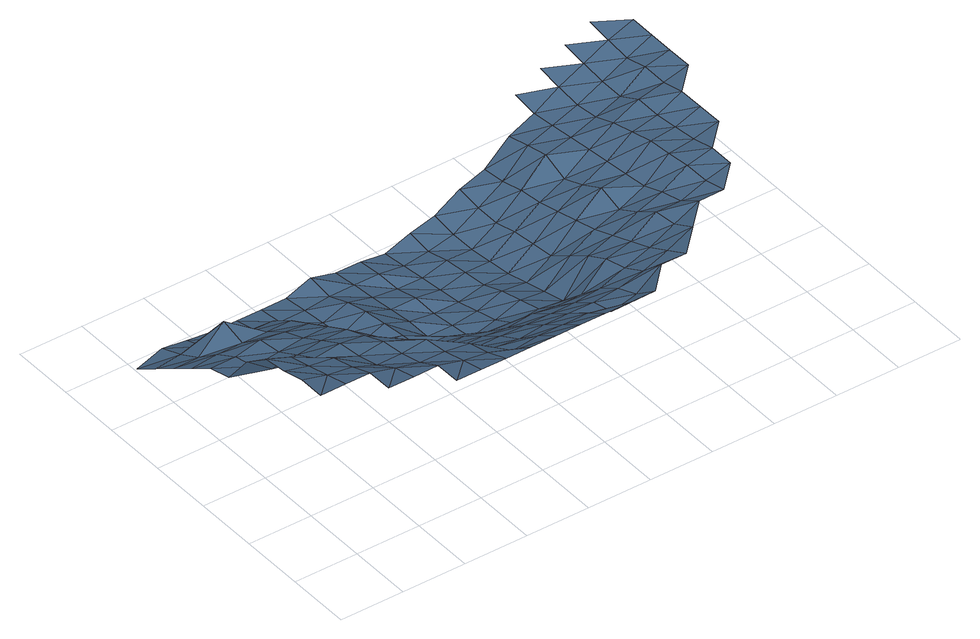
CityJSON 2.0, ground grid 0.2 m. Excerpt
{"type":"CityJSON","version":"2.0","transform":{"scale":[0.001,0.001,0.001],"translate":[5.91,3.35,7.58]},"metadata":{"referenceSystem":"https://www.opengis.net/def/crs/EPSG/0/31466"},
"CityObjects":{
"waterbody1":{"type":"WaterBody","attributes":{"description":"Lake of the Karlsruhe Institute of Technology","name":"Lake KIT","class":"1060","LandElementProperties.state":"existing","LandElementProperties.material":"water"},"geometry":[{"type":"MultiSurface","lod":"3","boundaries":[[[0,1,2]],[[1,3,2]],[[1,0,4]],[[5,6,3]],[[7,8,6]],[[3,1,5]],[[9,1,4]],[[10,11,8]],[[6,5,7]],[[12,5,1]],[[13,14,11]],[[8,7,10]],[[15,7,5]],[[1,9,12]],[[16,17,14]],[[18,19,9]],[[11,10,13]],[[20,10,7]],[[5,12,15]],[[19,12,9]],[[21,22,17]],[[14,13,16]],[[19,18,23]],[[24,13,10]],[[7,15,20]],[[25,15,12]],[[26,27,22]],[[17,16,21]],[[28,16,13]],[[10,20,24]],[[29,20,15]],[[12,19,25]],[[30,19,23]],[[31,32,27]],[[22,21,26]],[[33,21,16]],[[13,24,28]],[[34,24,20]],[[15,25,29]],[[35,25,19]],[[27,26,31]],[[36,26,21]],[[16,28,33]],[[37,28,24]],[[20,29,34]],[[38,29,25]],[[19,30,35]],[[32,31,39]],[[40,31,26]],[[21,33,36]],[[41,33,28]],[[42,43,30]],[[24,34,37]],[[44,34,29]],[[25,35,38]],[[43,35,30]],[[45,39,31]],[[26,36,40]],[[46,36,33]],[[28,37,41]],[[43,42,47]],[[48,37,34]],[[29,38,44]],[[49,38,35]],[[31,40,45]],[[50,40,36]],[[33,41,46]],[[51,41,37]],[[34,44,48]],[[52,44,38]],[[35,43,49]],[[39,45,53]],[[54,43,47]],[[55,45,40]],[[36,46,50]],[[56,46,41]],[[37,48,51]],[[57,48,44]],[[38,49,52]],[[58,49,43]],[[59,53,45]],[[40,50,55]],[[60,50,46]],[[41,51,56]],[[61,51,48]],[[44,52,57]],[[62,52,49]],[[43,54,58]],[[45,55,59]],[[63,55,50]],[[46,56,60]],[[64,56,51]],[[48,57,61]],[[65,57,52]],[[49,58,62]],[[53,59,66]],[[67,58,54]],[[68,59,55]],[[50,60,63]],[[69,60,56]],[[51,61,64]],[[70,61,57]],[[52,62,65]],[[71,62,58]],[[72,66,59]],[[55,63,68]],[[73,63,60]],[[56,64,69]],[[74,64,61]],[[57,65,70]],[[75,65,62]],[[58,67,71]],[[59,68,72]],[[76,68,63]],[[60,69,73]],[[77,69,64]],[[61,70,74]],[[78,70,65]],[[62,71,75]],[[66,72,79]],[[80,72,68]],[[63,73,76]],[[81,73,69]],[[64,74,77]],[[82,74,70]],[[71,67,83]],[[65,75,78]],[[84,75,71]],[[85,79,72]],[[68,76,80]],[[86,76,73]],[[69,77,81]],[[87,77,74]],[[70,78,82]],[[88,78,75]],[[71,83,84]],[[72,80,85]],[[89,80,76]],[[73,81,86]],[[90,81,77]],[[74,82,87]],[[91,82,78]],[[75,84,88]],[[79,85,92]],[[93,84,83]],[[94,85,80]],[[76,86,89]],[[95,86,81]],[[77,87,90]],[[96,87,82]],[[78,88,91]],[[97,88,84]],[[98,92,85]],[[80,89,94]],[[99,89,86]],[[81,90,95]],[[100,90,87]],[[82,91,96]],[[101,91,88]],[[84,93,97]],[[85,94,98]],[[102,94,89]],[[86,95,99]],[[103,95,90]],[[87,96,100]],[[104,96,91]],[[88,97,101]],[[92,98,105]],[[106,97,93]],[[107,98,94]],[[89,99,102]],[[108,99,95]],[[90,100,103]],[[109,100,96]],[[91,101,104]],[[110,101,97]],[[111,105,98]],[[94,102,107]],[[112,102,99]],[[95,103,108]],[[113,103,100]],[[96,104,109]],[[114,104,101]],[[97,106,110]],[[98,107,111]],[[115,107,102]],[[99,108,112]],[[116,108,103]],[[100,109,113]],[[117,109,104]],[[101,110,114]],[[105,111,118]],[[119,110,106]],[[120,111,107]],[[102,112,115]],[[121,112,108]],[[103,113,116]],[[122,113,109]],[[104,114,117]],[[123,114,110]],[[124,118,111]],[[107,115,120]],[[125,115,112]],[[108,116,121]],[[126,116,113]],[[109,117,122]],[[127,117,114]],[[110,119,123]],[[111,120,124]],[[128,120,115]],[[112,121,125]],[[129,121,116]],[[113,122,126]],[[130,122,117]],[[114,123,127]],[[118,124,131]],[[132,123,119]],[[133,124,120]],[[115,125,128]],[[134,125,121]],[[116,126,129]],[[135,126,122]],[[117,127,130]],[[136,127,123]],[[137,131,124]],[[120,128,133]],[[138,128,125]],[[121,129,134]],[[139,129,126]],[[122,130,135]],[[140,130,127]],[[123,132,136]],[[124,133,137]],[[141,133,128]],[[125,134,138]],[[142,134,129]],[[126,135,139]],[[143,135,130]],[[127,136,140]],[[131,137,144]],[[145,137,133]],[[128,138,141]],[[146,136,132]],[[147,138,134]],[[129,139,142]],[[148,139,135]],[[130,140,143]],[[146,140,136]],[[149,144,137]],[[133,141,145]],[[150,141,138]],[[134,142,147]],[[151,142,139]],[[135,143,148]],[[152,143,140]],[[137,145,149]],[[153,145,141]],[[138,147,150]],[[154,147,142]],[[139,148,151]],[[155,148,143]],[[140,146,152]],[[144,149,156]],[[157,149,145]],[[141,150,153]],[[158,150,147]],[[142,151,154]],[[159,151,148]],[[143,152,155]],[[160,152,146]],[[161,156,149]],[[145,153,157]],[[162,153,150]],[[147,154,158]],[[163,154,151]],[[148,155,159]],[[164,155,152]],[[149,157,161]],[[165,157,153]],[[150,158,162]],[[166,158,154]],[[151,159,163]],[[167,159,155]],[[152,160,164]],[[156,161,168]],[[169,161,157]],[[153,162,165]],[[170,162,158]],[[154,163,166]],[[171,163,159]],[[155,164,167]],[[172,168,161]],[[157,165,169]],[[173,164,160]],[[174,165,162]],[[158,166,170]],[[175,166,163]],[[159,167,171]],[[173,167,164]],[[161,169,172]],[[176,169,165]],[[162,170,174]],[[177,170,166]],[[163,171,175]],[[178,171,167]],[[168,172,179]],[[180,172,169]],[[165,174,176]],[[181,174,170]],[[166,175,177]],[[182,175,171]],[[167,173,178]],[[183,179,172]],[[169,176,180]],[[184,176,174]],[[170,177,181]],[[185,177,175]],[[171,178,182]],[[172,180,183]],[[186,178,173]],[[187,180,176]],[[174,181,184]],[[188,181,177]],[[175,182,185]],[[186,182,178]],[[179,183,189]],[[190,183,180]],[[176,184,187]],[[191,184,181]],[[177,185,188]],[[192,185,182]],[[193,189,183]],[[180,187,190]],[[194,187,184]],[[181,188,191]],[[195,188,185]],[[182,186,192]],[[183,190,193]],[[196,190,187]],[[184,191,194]],[[197,191,188]],[[185,192,195]],[[189,193,198]],[[199,193,190]],[[187,194,196]],[[200,194,191]],[[192,186,201]],[[188,195,197]],[[202,195,192]],[[203,198,193]],[[190,196,199]],[[204,196,194]],[[191,197,200]],[[205,197,195]],[[192,201,202]],[[193,199,203]],[[206,199,196]],[[194,200,204]],[[207,200,197]],[[195,202,205]],[[198,203,208]],[[209,202,201]],[[210,203,199]],[[196,204,206]],[[211,204,200]],[[197,205,207]],[[209,205,202]],[[212,208,203]],[[199,206,210]],[[213,206,204]],[[200,207,211]],[[214,207,205]],[[203,210,212]],[[215,210,206]],[[204,211,213]],[[216,211,207]],[[205,209,214]],[[208,212,217]],[[218,212,210]],[[206,213,215]],[[219,213,211]],[[207,214,216]],[[220,217,212]],[[210,215,218]],[[221,215,213]],[[211,216,219]],[[222,216,214]],[[223,224,217]],[[212,218,220]],[[225,218,215]],[[213,219,221]],[[222,219,216]],[[217,220,223]],[[226,220,218]],[[215,221,225]],[[227,221,219]],[[228,223,220]],[[218,225,226]],[[229,225,221]],[[219,222,227]],[[230,231,223]],[[220,226,228]],[[232,226,225]],[[221,227,229]],[[223,228,230]],[[233,228,226]],[[225,229,232]],[[234,230,228]],[[226,232,233]],[[235,232,229]],[[236,237,230]],[[228,233,234]],[[235,233,232]],[[230,234,236]],[[238,234,233]],[[239,236,234]],[[233,235,238]],[[240,241,236]],[[234,238,239]],[[236,239,240]]],"semantics":{"surfaces":[{"type":"WaterGroundSurface"}],"values":[0,0,0,0,0,0,0,0,0,0,0,0,0,0,0,0,0,0,0,0,0,0,0,0,0,0,0,0,0,0,0,0,0,0,0,0,0,0,0,0,0,0,0,0,0,0,0,0,0,0,0,0,0,0,0,0,0,0,0,0,0,0,0,0,0,0,0,0,0,0,0,0,0,0,0,0,0,0,0,0,0,0,0,0,0,0,0,0,0,0,0,0,0,0,0,0,0,0,0,0,0,0,0,0,0,0,0,0,0,0,0,0,0,0,0,0,0,0,0,0,0,0,0,0,0,0,0,0,0,0,0,0,0,0,0,0,0,0,0,0,0,0,0,0,0,0,0,0,0,0,0,0,0,0,0,0,0,0,0,0,0,0,0,0,0,0,0,0,0,0,0,0,0,0,0,0,0,0,0,0,0,0,0,0,0,0,0,0,0,0,0,0,0,0,0,0,0,0,0,0,0,0,0,0,0,0,0,0,0,0,0,0,0,0,0,0,0,0,0,0,0,0,0,0,0,0,0,0,0,0,0,0,0,0,0,0,0,0,0,0,0,0,0,0,0,0,0,0,0,0,0,0,0,0,0,0,0,0,0,0,0,0,0,0,0,0,0,0,0,0,0,0,0,0,0,0,0,0,0,0,0,0,0,0,0,0,0,0,0,0,0,0,0,0,0,0,0,0,0,0,0,0,0,0,0,0,0,0,0,0,0,0,0,0,0,0,0,0,0,0,0,0,0,0,0,0,0,0,0,0,0,0,0,0,0,0,0,0,0,0,0,0,0,0,0,0,0,0,0,0,0,0,0,0,0,0,0,0,0,0,0,0,0,0,0,0,0,0,0,0,0,0,0,0,0,0,0,0,0,0,0,0,0,0,0,0,0,0,0,0,0,0,0,0,0,0,0,0,0,0,0,0,0,0,0,0,0,0,0,0,0,0,0,0,0,0,0,0,0,0]}}]}
},
"vertices":[
[10,170,419],[90,250,399],[10,250,419],[10,330,399],[90,170,419],[90,330,379],[10,410,389],[90,410,359],[10,490,329],[170,170,419],[90,490,269],[10,570,229],[170,250,389],[90,570,229],[10,650,209],[170,330,369],[90,650,209],[10,730,159],[170,90,419],[250,170,399],[170,410,319],[90,730,169],[10,810,109],[250,90,419],[170,490,279],[250,250,359],[90,810,109],[10,890,59],[170,570,239],[250,330,339],[330,90,419],[90,890,69],[10,970,9],[170,650,229],[250,410,329],[330,170,379],[170,730,169],[250,490,289],[330,250,359],[90,970,39],[170,810,190],[250,570,249],[330,10,419],[410,90,399],[330,330,349],[170,890,59],[250,650,219],[410,10,419],[330,410,319],[410,170,379],[250,730,169],[330,490,289],[410,250,369],[170,970,29],[490,10,419],[250,810,119],[330,570,249],[410,330,319],[490,90,389],[250,890,49],[330,650,209],[410,410,269],[490,170,369],[330,730,169],[410,490,219],[490,250,319],[250,970,19],[570,10,419],[330,810,119],[410,570,169],[490,330,269],[570,90,359],[330,890,39],[410,650,119],[490,410,219],[570,170,319],[410,730,69],[490,490,169],[570,250,269],[330,970,19],[410,810,49],[490,570,119],[570,330,219],[650,10,419],[650,90,369],[410,890,29],[490,650,69],[570,410,169],[650,170,309],[490,730,49],[570,490,119],[650,250,269],[410,970,19],[730,10,419],[490,810,39],[570,570,109],[650,330,219],[730,90,369],[490,890,29],[570,650,99],[650,410,169],[730,170,319],[570,730,89],[650,490,119],[730,250,269],[490,970,19],[810,10,419],[570,810,69],[650,570,69],[730,330,209],[810,90,369],[570,890,39],[650,650,69],[730,410,149],[810,170,319],[650,730,59],[730,490,79],[810,250,269],[570,970,49],[890,10,419],[650,810,49],[730,570,69],[810,330,219],[890,90,339],[650,890,39],[730,650,59],[810,410,139],[890,170,319],[730,730,59],[810,490,99],[890,250,269],[650,970,29],[970,10,419],[730,810,39],[810,570,79],[890,330,209],[970,90,359],[730,890,39],[810,650,59],[890,410,149],[970,170,329],[810,730,49],[890,490,129],[970,250,279],[730,970,29],[810,810,39],[1050,90,419],[890,570,109],[970,330,209],[810,890,29],[890,650,79],[970,410,139],[1050,170,349],[890,730,69],[970,490,119],[1050,250,309],[810,970,19],[890,810,59],[970,570,99],[1050,330,289],[1130,90,419],[890,890,39],[970,650,79],[1050,410,249],[1130,170,379],[970,730,69],[1050,490,199],[1130,250,339],[890,970,49],[970,810,59],[1050,570,149],[1130,330,309],[970,890,59],[1210,170,419],[1050,650,139],[1130,410,279],[1050,730,129],[1130,490,249],[1210,250,379],[970,970,69],[1050,810,109],[1130,570,229],[1210,330,369],[1050,890,109],[1130,650,209],[1210,410,319],[1290,250,419],[1130,730,189],[1210,490,279],[1050,970,119],[1130,810,179],[1210,570,299],[1290,330,369],[1130,890,159],[1210,650,259],[1290,410,349],[1210,730,229],[1290,490,319],[1130,970,149],[1210,810,259],[1290,570,309],[1370,250,419],[1370,330,399],[1210,890,239],[1290,650,299],[1370,410,399],[1290,730,289],[1370,490,389],[1210,970,219],[1450,330,419],[1290,810,279],[1370,570,379],[1290,890,269],[1370,650,359],[1450,410,419],[1370,730,339],[1450,490,399],[1290,970,259],[1370,810,309],[1450,570,389],[1370,890,299],[1450,650,379],[1530,490,419],[1370,970,309],[1290,1050,269],[1450,730,379],[1450,810,339],[1530,570,419],[1450,890,339],[1530,650,419],[1450,970,349],[1370,1050,319],[1530,730,399],[1530,810,399],[1530,890,379],[1610,730,419],[1530,970,389],[1450,1050,359],[1610,810,419],[1610,890,419],[1610,970,419],[1530,1050,399]
]}
